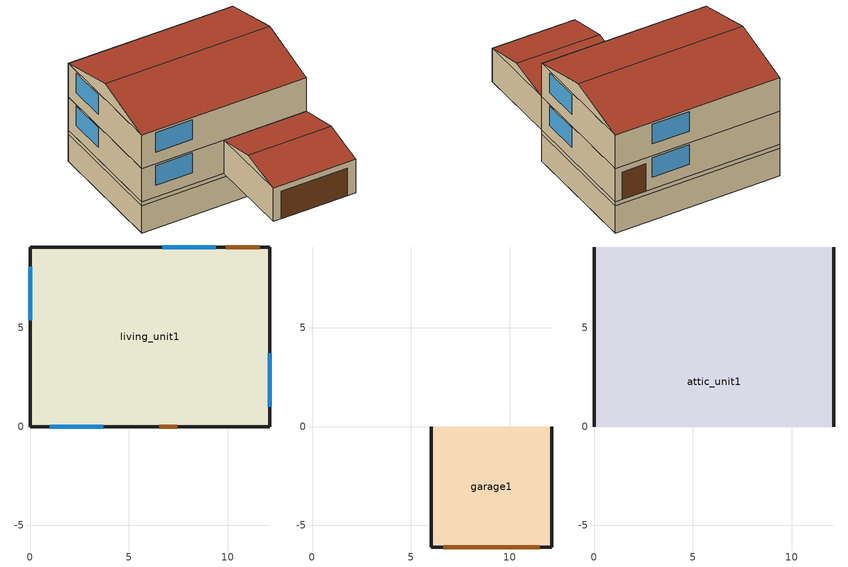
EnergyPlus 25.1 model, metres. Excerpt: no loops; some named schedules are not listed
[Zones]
living_unit1
 floor adiabatic (Interior Floor): 0,0 0,9.1 12.13,9.1 12.13,0 z2.9
 floor to living_unit1 (Interior Floor): 0,0 0,9.1 12.13,9.1 12.13,0 z0.3
 floor ground (Exterior Floor): 0,0 0,9.1 12.13,9.1 12.13,0 z-2.13
 wall outside (Exterior Wall): 12.13,0 12.13,9.1 0,9.1 0,0 6.04,0 z0.3:2.9; 0,0 12.13,0 12.13,9.1 0,9.1 0,0 z2.9:5.49
 wall outside (Basement Wall): 0,0 12.13,0 12.13,9.1 0,9.1 0,0 z0:0.3
 wall to garage1 (Exterior Wall): 6.04,0 12.13,0 z0.3:2.9
 wall ground (Basement Wall): 0,0 12.13,0 12.13,9.1 0,9.1 0,0 z-2.13:0
 window (Exterior Window): 1,0 3.71,0 / 9.39,9.1 6.68,9.1 / 12.13,1 12.13,3.71 / 0,8.1 0,5.39 z1.22:2.74; 1,0 3.71,0 / 9.39,9.1 6.68,9.1 / 12.13,1 12.13,3.71 / 0,8.1 0,5.39 z3.81:5.34
 door (Exterior Door): 11.63,9.1 9.89,9.1 z0.3:2.44
 door inside (Exterior Door): 6.54,0 7.45,0 z0.3:2.44
 ceiling to attic_unit1 (Interior Ceiling): 0,0 12.13,0 12.13,9.1 0,9.1 z5.49
garage1
 floor ground (Interior Floor): 6.04,-6.1 6.04,0 12.13,0 12.13,-6.1 z0.3
 wall outside (Gable_end): 6.04,0 6.04,-6.1 12.13,-6.1 12.13,0 z0.3:2.9; 12.13,-6.1,2.9 12.13,0,2.9 12.13,-3.05,3.61; 6.04,0,2.9 6.04,-6.1,2.9 6.04,-3.05,3.61
 door (Exterior Door): 6.65,-6.1 11.52,-6.1 z0.3:2.44
 roof outside (Exterior Roof): 6.04,-6.1,2.9 12.13,-6.1,2.9 12.13,-3.05,3.61 6.04,-3.05,3.61; 12.13,0,2.9 6.04,0,2.9 6.04,-3.05,3.61 12.13,-3.05,3.61
attic_unit1
 wall outside (Gable_end): 12.13,0,5.49 12.13,9.1,5.49 12.13,4.55,6.7; 0,9.1,5.49 0,0,5.49 0,4.55,6.7
 roof outside (Exterior Roof): 0,0,5.49 12.13,0,5.49 12.13,4.55,6.7 0,4.55,6.7; 12.13,9.1,5.49 0,9.1,5.49 0,4.55,6.7 12.13,4.55,6.7
[Building]
US+SF+CZ6B+hp+heatedbsmt+IECC_2024: North Axis=0; Terrain=Suburbs; Loads Convergence Tolerance Value=0.04; Temperature Convergence Tolerance Value=0.4; Solar Distribution=FullExterior; Maximum Number of Warmup Days=25; Minimum Number of Warmup Days=6
[Site:Location]
Great Falls Intl Arpt_MT_USA Design_Conditions: Latitude=47.47; Longitude=-111.38; Time Zone=-7; Elevation=1117
[SizingPeriod:DesignDay] Day of Month=21; DryBulb Temperature Range Modifier Type=DefaultMultipliers; Humidity Condition Type=Wetbulb; Barometric Pressure=88606; Rain Indicator=No; Snow Indicator=No; Daylight Saving Time Indicator=No
Name | Month | Day Type | Maximum DryBulb Temperature | Daily DryBulb Temperature Range | Wetbulb or DewPoint at Maximum DryBulb | Wind Speed | Wind Direction | Solar Model Indicator | Sky Clearness | ASHRAE Clear Sky Optical Depth for Beam Irradiance taub | ASHRAE Clear Sky Optical Depth for Diffuse Irradiance taud
Great Falls Intl Arpt Ann Htg 99.6% Condns DB | 1 | WinterDesignDay | -27.6 | 0 | -27.6 | 2.7 | 230 | ASHRAEClearSky | 0
Great Falls Intl Arpt Ann Clg .4% Condns DB=>MWB | 7 | SummerDesignDay | 33.4 | 16 | 16.3 | 4.9 | 240 | ASHRAETau |  | 0.383 | 2.176
[Site:WaterMainsTemperature]
Calculation Method=Correlation; Annual Average Outdoor Air Temperature=7.03333; Maximum Difference In Monthly Average Outdoor Air Temperatures=29.4
[Material]
Name | Roughness | Thickness | Conductivity | Density | Specific Heat | Thermal Absorptance | Solar Absorptance | Visible Absorptance
sheathing_consol_layer | Rough | 0.031115 | 0.035329 | 20.1 | 1465.415
ceil_consol_layer | Rough | 0.400206 | 0.0617176 | 41.9286 | 776.251
floor_consol_layer | Rough | 0.000254 | 12.9895 | 55.074 | 916.9311
bsmtwall_consol_layer | Rough | 0.1397 | 0.0601466 | 120.801 | 1036.26
wall_consol_layer | Rough | 0.1397 | 0.057165 | 120.801 | 1036.26
Asphalt_shingle | MediumRough | 0.00633985 | 0.08186 | 1121.29 | 1255.2 | 0.9 | 0.75
cement_stucco | MediumSmooth | 0.01905 | 0.721 | 1865.58 | 878.64
syn_stucco | MediumSmooth | 0.003048 | 0.0865 | 400 | 878.64 | 0.7
Drywall_1/2in | MediumSmooth | 0.0127 | 0.16009 | 800.923 | 1087.84
OSB_5/8in | MediumSmooth | 0.015875 | 0.1163 | 544.627 | 1213.36
OSB_7/16in | MediumSmooth | 0.0111125 | 0.1163 | 544.627 | 1213.36
Plywood_3/4in | Rough | 0.01905 | 0.115458 | 544.68 | 674.54 | 0.9 | 0.7 | 0.7
Carpet_n_pad | MediumSmooth | 0.0254001 | 0.0601314 | 32.0369 | 836.8 | 0.9 | 0.7 | 0.7
OSB_1/2in | MediumSmooth | 0.0127 | 0.1163 | 544.627 | 1213.36 | 0.9 | 0.7 | 0.7
door_const | Smooth | 0.0452888 | 0.0720096 | 512.64 | 767.58
Std Wood 6inch | MediumSmooth | 0.15 | 0.12 | 540 | 1210 | 0.9 | 0.7 | 0.7
[Material:NoMass]
Bldg_paper_felt: Roughness=Smooth; Thermal Resistance=0.0105666
[Material:AirGap]
Air_4_in_vert: Thermal Resistance=0.158499
[WindowMaterial:SimpleGlazingSystem]
Glass: UFactor=1.590008; Solar Heat Gain Coefficient=0.3344; Visible Transmittance=0.88
[WindowMaterial:Blind]
int_blind: Slat Orientation=Horizontal; Slat Width=0.025; Slat Separation=0.01875; Slat Thickness=0.001; Slat Angle=45; Slat Conductivity=221; Slat Beam Solar Transmittance=0; Front Side Slat Beam Solar Reflectance=0.5; Back Side Slat Beam Solar Reflectance=0.5; Slat Diffuse Solar Transmittance=0; Front Side Slat Diffuse Solar Reflectance=0.5; Back Side Slat Diffuse Solar Reflectance=0.5; Slat Beam Visible Transmittance=0; Front Side Slat Beam Visible Reflectance=0.5; Back Side Slat Beam Visible Reflectance=0.5; Slat Diffuse Visible Transmittance=0; Front Side Slat Diffuse Visible Reflectance=0.5; Back Side Slat Diffuse Visible Reflectance=0.5; Slat Infrared Hemispherical Transmittance=0; Front Side Slat Infrared Hemispherical Emissivity=0.9; Back Side Slat Infrared Hemispherical Emissivity=0.9; Blind to Glass Distance=0.05; Blind Top Opening Multiplier=0.5; Blind Bottom Opening Multiplier=0.5; Blind Left Side Opening Multiplier=0.5; Blind Right Side Opening Multiplier=0.5
[Construction]
Exterior Wall: syn_stucco, sheathing_consol_layer, OSB_7/16in, wall_consol_layer, Drywall_1/2in
InteriorFurnishings: Std Wood 6inch
Exterior Floor: floor_consol_layer, Plywood_3/4in, Carpet_n_pad
Interior Floor: Plywood_3/4in, Carpet_n_pad
Interior Ceiling: ceil_consol_layer, Drywall_1/2in
Exterior Roof: Asphalt_shingle, OSB_1/2in
Exterior Window: Glass
Exterior Door: door_const
Gable_end: cement_stucco, Bldg_paper_felt, OSB_5/8in, Air_4_in_vert, Drywall_1/2in
window_w_blinds: Glass, int_blind
Basement Wall: Plywood_3/4in, bsmtwall_consol_layer, Plywood_3/4in
[Zone] Multiplier=1
living_unit1; garage1; attic_unit1
[WindowShadingControl]
Shades-living_unit1: Zone=living_unit1; Shading Type=InteriorBlind; Construction with Shading=window_w_blinds; Shading Control Type=OnIfScheduleAllows; Schedule=shading_2012iecc; Shading Control Is Scheduled=Yes; Glare Control Is Active=No; Multiple Surface Control Type=Sequential; Fenestration Surface 1=Window_ldf_1.unit1; Fenestration Surface 2=Window_ldb_1.unit1; Fenestration Surface 3=Window_sdr_1.unit1; Fenestration Surface 4=Window_sdl_1.unit1; Fenestration Surface 5=Window_ldf_2.unit1; Fenestration Surface 6=Window_ldb_2.unit1; Fenestration Surface 7=Window_sdr_2.unit1; Fenestration Surface 8=Window_sdl_2.unit1
[InternalMass]
Internalmass_unit1: Construction=InteriorFurnishings; Zone or ZoneList=living_unit1; Surface Area=9.89591
[Shading:Overhang] Height above Window or Door=0; Tilt Angle from WindowDoor=90; Left extension from WindowDoor Width=0; Right extension from WindowDoor Width=0; Depth=0.0152439
Name | Window or Door
Overhang_sdr_1.unit1 | Window_sdr_1.unit1
Overhang_sdr_2.unit1 | Window_sdr_2.unit1
[GroundHeatTransfer:Control]
gtp_control: Run Basement Preprocessor=yes; Run Slab Preprocessor=yes
[GroundHeatTransfer:Slab:Materials]
NMAT Number of materials=2; ALBEDO Surface Albedo No Snow=0.16; ALBEDO Surface Albedo Snow=0.4; EPSLW Surface Emissivity No Snow=0.9; EPSLW Surface Emissivity Snow=0.9; Z0 Surface Roughness No Snow=0.75; Z0 Surface Roughness Snow=0.05; HIN Indoor HConv Downward Flow=6; HIN Indoor HConv Upward=9
[GroundHeatTransfer:Slab:MatlProps]
RHO Slab Material density=2300; RHO Soil Density=1200; CP Slab CP=650; CP Soil CP=1200; TCON Slab k=0.9; TCON Soil k=1
[GroundHeatTransfer:Slab:BoundConds]
EVTR Is surface evapotranspiration modeled=FALSE; FIXBC is the lower boundary at a fixed temperature=TRUE; TDEEPin=10; USRHflag Is the ground surface h specified by the user=FALSE
[GroundHeatTransfer:Slab:BldgProps]
IYRS Number of years to iterate=10; Shape Slab shape=0; HBLDG Building height=4; TIN1 January Indoor Average Temperature Setpoint=22.22; TIN2 February Indoor Average Temperature Setpoint=22.22; TIN3 March Indoor Average Temperature Setpoint=22.22; TIN4 April Indoor Average Temperature Setpoint=22.22; TIN5 May Indoor Average Temperature Setpoint=22.22; TIN6 June Indoor Average Temperature Setpoint=23.88; TIN7 July Indoor Average Temperature Setpoint=23.88; TIN8 August Indoor Average Temperature Setpoint=23.88; TIN9 September Indoor Average Temperature Setpoint=23.88; TIN10 October Indoor Average Temperature Setpoint=22.22; TIN11 November Indoor Average Temperature Setpoint=22.22; TIN12 December Indoor Average Temperature Setpoint=22.22; TINAmp Daily Indoor sine wave variation amplitude=0; ConvTol Convergence Tolerance=0.1
[GroundHeatTransfer:Slab:Insulation]
RINS R value of under slab insulation=0; DINS Width of strip of under slab insulation=0; RVINS R value of vertical insulation=0; ZVINS Depth of vertical insulation=1.5; IVINS Flag Is there vertical insulation=0
[GroundHeatTransfer:Slab:EquivalentSlab]
APRatio The area to perimeter ratio for this slab=2.59995; SLABDEPTH Thickness of slab on grade=0.1; CLEARANCE Distance from edge of slab to domain edge=15; ZCLEARANCE Distance from bottom of slab to domain bottom=15
[GroundHeatTransfer:Basement:SimParameters]
F Multiplier for the ADI solution=0.1; IYRS Maximum number of yearly iterations=15
[GroundHeatTransfer:Basement:MatlProps]
NMAT Number of materials in this domain=6; Density for Foundation Wall=2243; density for Floor Slab=2243; density for Ceiling=311; density for Soil=1500; density for Gravel=2000; density for Wood=449; Specific heat for foundation wall=880; Specific heat for floor slab=880; Specific heat for ceiling=1530; Specific heat for soil=840; Specific heat for gravel=720; Specific heat for wood=1530; Thermal conductivity for foundation wall=1.4; Thermal conductivity for floor slab=1.4; Thermal conductivity for ceiling=0.09; thermal conductivity for soil=1.1; thermal conductivity for gravel=1.9; thermal conductivity for wood=0.12
[GroundHeatTransfer:Basement:Insulation]
REXT R Value of any exterior insulation=3.3459; INSFULL Flag Is the wall fully insulated=True
[GroundHeatTransfer:Basement:SurfaceProps]
ALBEDO Surface albedo for No snow conditions=0.16; ALBEDO Surface albedo for snow conditions=0.4; EPSLN Surface emissivity No Snow=0.94; EPSLN Surface emissivity with Snow=0.86; VEGHT Surface roughness No snow conditions=6; VEGHT Surface roughness Snow conditions=0.25; PET Flag Potential evapotranspiration on=False
[GroundHeatTransfer:Basement:BldgData]
DWALL Wall thickness=0.2; DSLAB Floor slab thickness=0.243828; DGRAVXY Width of gravel pit beside basement wall=0.3; DGRAVZN Gravel depth extending above the floor slab=0.2; DGRAVZP Gravel depth below the floor slab=0.1
[GroundHeatTransfer:Basement:Interior]
COND Flag Is the basement conditioned=True; HIN Downward convection only heat transfer coefficient=0.92; HIN Upward convection only heat transfer coefficient=4.04; HIN Horizontal convection only heat transfer coefficient=3.08; HIN Downward combined convection and radiation heat transfer coefficient=6.13; HIN Upward combined convection and radiation heat transfer coefficient=9.26; HIN Horizontal combined convection and radiation heat transfer coefficient=8.29
[GroundHeatTransfer:Basement:ComBldg]
January average temperature=21; February average temperature=21; March average temperature=21; April average temperature=21; May average temperature=24; June average temperature=24; July average temperature=24; August average temperature=24; September average temperature=24; October average temperature=24; November average temperature=21; December average temperature=21; Daily variation sine wave amplitude=21
[GroundHeatTransfer:Basement:EquivSlab]
APRatio The area to perimeter ratio for this slab=2.59995; EquivSizing Flag=True
[GroundHeatTransfer:Basement:EquivAutoGrid]
CLEARANCE Distance from outside of wall to edge of 3D ground domain=15; SlabDepth Thickness of the floor slab=0.1; BaseDepth Depth of the basement wall below grade=1.21914
[People]
people_unit1: Zone or ZoneList or Space or SpaceList=living_unit1; Number of People Schedule=Occupancy; Number of People Calculation Method=People; Number of People=3; Fraction Radiant=0; Sensible Heat Fraction=autocalculate; Activity Level Schedule=activity_sch; Enable ASHRAE 55 Comfort Warnings=No; Mean Radiant Temperature Calculation Type=EnclosureAveraged
[Lights] Zone or ZoneList or Space or SpaceList=living_unit1; Schedule=InteriorLightingHE; Design Level Calculation Method=LightingLevel; Return Air Fraction=0; Fraction Radiant=0.6; Fraction Visible=0.2; Fraction Replaceable=0
Name | Lighting Level
Living Hardwired Lighting1 | 232.336
Living Plug-in Lighting1 | 105.654
Basement Hardwired Lighting | 92.2438
Basement Plug-in Lighting | 41.9476
[ElectricEquipment] Zone or ZoneList or Space or SpaceList=living_unit1; Design Level Calculation Method=EquipmentLevel
Name | Schedule | Design Level | Fraction Latent | Fraction Radiant | Fraction Lost | EndUse Subcategory
dishwasher1 | DishWasher_equip_sch | 65.6988 | 0.15 | 0.6 | 0.25 | dishwasher
refrigerator1 | Refrigerator | 91.0576 | 0 | 1 | 0 | refrigerator
clotheswasher1 | ClothesWasher_equip_sch | 28.4784 | 0 | 0.8 | 0.2 | clotheswasher
electric_dryer1 | ClothesDryer | 213.065 | 0.05 | 0.15 | 0.8 | electric_dryer
electric_range1 | CookingRange | 248.154 | 0.3 | 0.4 | 0.3 | electric_range
television1 | InteriorLighting | 0 | 0 | 1 | 0 | television
electric_mels1 | MiscPlugLoad | 653.238 | 0.06 | 0.69 | 0.25 | electric_mels
IECC_Adj1 | MiscPlugLoad | 255.074 | 0.062439 | 0.411909 | 0.251045 | IECC_adj
IECC_Adj_heatedbsmt | MiscPlugLoad | 535.286 | 0.062439 | 0.411909 | 0.251045 | IECC_adj
[ZoneVentilation:DesignFlowRate]
Ventilation_unit1: Zone or ZoneList or Space or SpaceList=living_unit1; Schedule=always_avail; Design Flow Rate Calculation Method=Flow/Zone; Design Flow Rate=0; Ventilation Type=Exhaust; Fan Pressure Rise=0; Fan Total Efficiency=0.6; Constant Term Coefficient=1; Temperature Term Coefficient=0; Velocity Term Coefficient=0; Velocity Squared Term Coefficient=0; Minimum Indoor Temperature=-100; Maximum Indoor Temperature=100; Delta Temperature=-100; Minimum Outdoor Temperature=-100; Maximum Outdoor Temperature=100; Maximum Wind Speed=40
[Exterior:Lights]
Name | Schedule | Design Level | EndUse Subcategory
Exterior-Lights_unit1 | ExteriorLighting | 43.2425 | Exterior-Lights
Garage-Lights_unit1 | InteriorLightingHE | 7.16295 | Garage-Lights
[AvailabilityManager:Scheduled]
System availability: Schedule=always_avail
[Schedule:Day:Hourly]
OccupancyDay: 1, 1, 1, 1, 1, 1, 1, 0.8831, 0.40861, 0.24189, 0.24189, 0.24189, 0.24189, 0.24189, 0.24189, 0.24189, 0.29498, 0.5531, 0.89693, 0.89693, 0.89693, 1, 1, 1
LightingDay: 0.0625, 0.0625, 0.0625, 0.0625, 0.1875, 0.390625, 0.4375, 0.390625, 0.171875, 0.117188, 0.117188, 0.117188, 0.117188, 0.117188, 0.117188, 0.203125, 0.4375, 0.609375, 0.820312, 0.984375, 1, 0.6875, 0.382812, 0.15625
ExteriorLightingDay: 1, 1, 1, 1, 1, 1, 0, 0, 0, 0, 0, 0, 0, 0, 0, 0, 0, 0, 1, 1, 1, 1, 1, 1
LightingDay_EELighting: 0.06875, 0.06875, 0.06875, 0.06875, 0.20625, 0.429688, 0.48125, 0.429688, 0.189062, 0.128906, 0.128906, 0.128906, 0.128906, 0.128906, 0.128906, 0.223438, 0.48125, 0.670312, 0.902344, 1, 1, 0.75625, 0.421094, 0.171875
RefrigeratorDay: 0.8, 0.782696, 0.765594, 0.742857, 0.731388, 0.731388, 0.75996, 0.8, 0.817103, 0.828571, 0.8, 0.8, 0.839839, 0.839839, 0.828571, 0.839839, 0.885714, 0.971429, 1, 0.971429, 0.942857, 0.925553, 0.885714, 0.828571
MiscPlugLoadDay: 0.60749, 0.559339, 0.552853, 0.545071, 0.524481, 0.585279, 0.676232, 0.718547, 0.60749, 0.517023, 0.529183, 0.529345, 0.520428, 0.538424, 0.568742, 0.600357, 0.710117, 0.862678, 0.936608, 0.966764, 1, 0.976654, 0.845169, 0.734436
CookingRangeDay: 0.0471585, 0.0471585, 0.0235459, 0.0235459, 0.0471585, 0.0707044, 0.165088, 0.283018, 0.306564, 0.320771, 0.283018, 0.330176, 0.377335, 0.306564, 0.292423, 0.377335, 0.613194, 1, 0.778348, 0.400947, 0.235859, 0.165088, 0.103722, 0.0707044
DishwasherWeekday_equip_sch: 0.129162, 0.0573867, 0.042998, 0.0286934, 0.0286934, 0.0860801, 0.172244, 0.258408, 0.488208, 0.545594, 0.473819, 0.402044, 0.344573, 0.387655, 0.315879, 0.301491, 0.315879, 0.416348, 0.732312, 0.933333, 0.761005, 0.559983, 0.373266, 0.258408
DishwasherWeekend_equip_sch: 0.138388, 0.0614858, 0.0460692, 0.0307429, 0.0307429, 0.0922286, 0.184547, 0.276866, 0.52308, 0.584565, 0.507663, 0.430761, 0.369185, 0.415344, 0.338442, 0.323026, 0.338442, 0.446087, 0.78462, 1, 0.815362, 0.599982, 0.399928, 0.276866
DishwasherVacation_equip_sch; ClothesWasherVacation_equip_sch; ClothesDryerVacation: 0, 0, 0, 0, 0, 0, 0, 0, 0, 0, 0, 0, 0, 0, 0, 0, 0, 0, 0, 0, 0, 0, 0, 0
ClothesWasherWeekday_equip_sch: 0.0887931, 0.0710155, 0.0354602, 0.0354602, 0.0710155, 0.106571, 0.213142, 0.461934, 0.692948, 0.817391, 0.799614, 0.710725, 0.639615, 0.568599, 0.497489, 0.461934, 0.479711, 0.461934, 0.461934, 0.461934, 0.461934, 0.444156, 0.30203, 0.159904
ClothesWasherWeekend_equip_sch: 0.10863, 0.0868807, 0.0433822, 0.0433822, 0.0868807, 0.130379, 0.260758, 0.565131, 0.847755, 1, 0.978251, 0.869505, 0.782508, 0.695627, 0.60863, 0.565131, 0.586881, 0.565131, 0.565131, 0.565131, 0.565131, 0.543382, 0.369505, 0.195627
ClothesDryerWeekday: 0.0996819, 0.0598091, 0.0398727, 0.0199364, 0.0398727, 0.0598091, 0.159491, 0.318982, 0.486427, 0.685791, 0.785473, 0.817391, 0.7456, 0.677837, 0.610073, 0.578155, 0.558218, 0.546236, 0.518346, 0.510391, 0.5263, 0.546236, 0.4386, 0.239236
ClothesDryerWeekend: 0.121951, 0.0731707, 0.0487805, 0.0243902, 0.0487805, 0.0731707, 0.195122, 0.390244, 0.595097, 0.839, 0.960951, 1, 0.91217, 0.829268, 0.746366, 0.707317, 0.682927, 0.668268, 0.634146, 0.624415, 0.643878, 0.668268, 0.536585, 0.292683
[Schedule:Week:Compact]
RefrigeratorWeek: For: AllDays, RefrigeratorDay
MiscPlugLoadWeek: For: AllDays, MiscPlugLoadDay
CookingRangeWeek: For: AllDays, CookingRangeDay
DishwasherWeek_equip_sch: For: Weekdays, DishwasherWeekday_equip_sch, For: CustomDay1, DishwasherVacation_equip_sch, For: AllOtherDays, DishwasherWeekend_equip_sch
ClothesWasherWeek_equip_sch: For: Weekdays, ClothesWasherWeekday_equip_sch, For: CustomDay1, ClothesWasherVacation_equip_sch, For: AllOtherDays, ClothesWasherWeekend_equip_sch
ClothesDryerWeek: For: Weekdays, ClothesDryerWeekday, For: CustomDay1, ClothesDryerVacation, For: AllOtherDays, ClothesDryerWeekend
OccupancyWeek: AllDays, OccupancyDay
LightingProfileWeek: For: AllDays, LightingDay
LightingProfileWeek_EELighting: For: AllDays, LightingDay_EELighting
ExteriorLightingProfileWeek: For: AllDays, ExteriorLightingDay
[Schedule:Year]
Occupancy: OccupancyWeek, 1, 1, 12, 31
InteriorLighting: LightingProfileWeek, 1, 1, 12, 31
InteriorLightingHE: LightingProfileWeek_EELighting, 1, 1, 12, 31
ExteriorLighting: ExteriorLightingProfileWeek, 1, 1, 12, 31
Refrigerator: RefrigeratorWeek, 1, 1, 12, 31
MiscPlugLoad: MiscPlugLoadWeek, 1, 1, 12, 31
CookingRange: CookingRangeWeek, 1, 1, 12, 31
Dishwasher_equip_sch: DishwasherWeek_equip_sch, 1, 1, 12, 31
ClothesWasher_equip_sch: ClothesWasherWeek_equip_sch, 1, 1, 12, 31
ClothesDryer: ClothesDryerWeek, 1, 1, 12, 31
[Schedule:Compact]
activity_sch: Through: 12/31, For: AllDays, Until: 24:00, 117.28
shading_2012iecc: Through: 12/31, For: AllDays, Until 24:00, 0
always_avail: Through: 12/31, For: AllDays, Until: 24:00, 1
[AirflowNetwork:MultiZone:Zone] Indoor and Outdoor Temperature Difference Upper Limit for Minimum Venting Open Factor=100; Indoor and Outdoor Enthalpy Difference Upper Limit for Minimum Venting Open Factor=300000
Name | Ventilation Control Mode | Minimum Venting Open Factor | Indoor and Outdoor Temperature Difference Lower Limit For Maximum Venting Open Factor | Indoor and Outdoor Enthalpy Difference Lower Limit For Maximum Venting Open Factor | Venting Availability Schedule
living_unit1; garage1 | NoVent | 0 | 0 | 0
attic_unit1 | Constant |  |  |  | inf_sch
[AirflowNetwork:MultiZone:Surface] WindowDoor Opening Factor or Crack Factor=1
Name | Leakage Component | Ventilation Control Mode | Minimum Venting Open Factor | Indoor and Outdoor Temperature Difference Upper Limit for Minimum Venting Open Factor | Indoor and Outdoor Enthalpy Difference Upper Limit for Minimum Venting Open Factor | Venting Availability Schedule
Roof_front_unit1 | AtticVent | Constant | 0 | 100 | 300000 | inf_sch
Roof_back_unit1; Roof_right_unit1; Roof_left_unit1 | AtticVent | Constant |  | 100 | 300000 | inf_sch
Roof_front_garage1; Roof_back_garage1 | ZoneLeak_GarageRoof | NoVent
Roof_right_garage1; Roof_left_garage1 | ZoneLeak_GarageGable | NoVent
Wall_ldf_1.garage1 | ZoneLeak_GarageShortWall | NoVent
Wall_ldb_1.garage1 | ZoneLeak_GarageSharedWall | NoVent
Wall_sdl_1.garage1; Wall_sdr_1.garage1 | ZoneLeak_GarageLongWall | NoVent
ceiling_unit1 | ZoneLeak_Ceiling | NoVent
Wall_ldf_1.unit1; Wall_ldb_1.unit1; Wall_ldf_2.unit1; Wall_ldb_2.unit1 | ZoneLeak_LongWall | NoVent
Wall_sdl_1.unit1; Wall_sdr_1.unit1; Wall_sdr_2.unit1; Wall_sdl_2.unit1 | ZoneLeak_ShortWall | NoVent
[AirflowNetwork:Distribution:Linkage]
Name | Node 1 | Node 2 | Component | Thermal Zone
MainSupplyLink_unit1 | EquipmentInletNode_unit1 | SplitterNode_unit1 | MainTrunk_unit1 | attic_unit1
ZoneSupplyLink_unit1 | SplitterNode_unit1 | ZoneSupplyNode_unit1 | ZoneSupply1_unit1 | attic_unit1
ZoneSupplyLink2_unit1 | ZoneSupplyNode_unit1 | ZoneSupplyRegisterNode_unit1 ATInlet | ZoneSupply2_unit1 | living_unit1
ZoneSupplyLink2_unit1 ATInlet | ZoneSupplyRegisterNode_unit1 ATInlet | ZoneSupplyRegisterNode_unit1 | ZoneSupplyLink2_unit1 ATInlet Duct | living_unit1
ZoneSupplyConnectionLink_unit1 | ZoneSupplyRegisterNode_unit1 | living_unit1 | ZoneConnectionDuct_unit1
ZoneReturnConnectionLink_unit1 | living_unit1 | ZoneOutletNode_unit1 | ZoneConnectionDuct_unit1
ZoneReturnLink1_unit1 | Zoneoutletnode_unit1 | ZoneReturnNode_unit1 | ZoneReturn1_unit1 | living_unit1
ZoneReturnLink2_unit1 | ZoneReturnNode_unit1 | MixerNode_unit1 | ZoneReturn2_unit1 | attic_unit1
MainReturnLink_unit1 | MixerNode_unit1 | MainReturnNode_unit1 | MainReturn_unit1 | attic_unit1
ZoneSupplyLeakLink_unit1 | ZoneSupplyNode_unit1 | attic_unit1 | SupplyLeak1
ZoneSupplyLeakLink2_unit1 | ZoneSupplyRegisterNode_unit1 ATInlet | living_unit1 | SupplyLeak2
ZoneReturnLeakLink_unit1 | living_unit1 | ZoneReturnNode_unit1 | ReturnLeak1
ZoneReturnLeakLink2_unit1 | attic_unit1 | ZoneReturnNode_unit1 | ReturnLeak2
